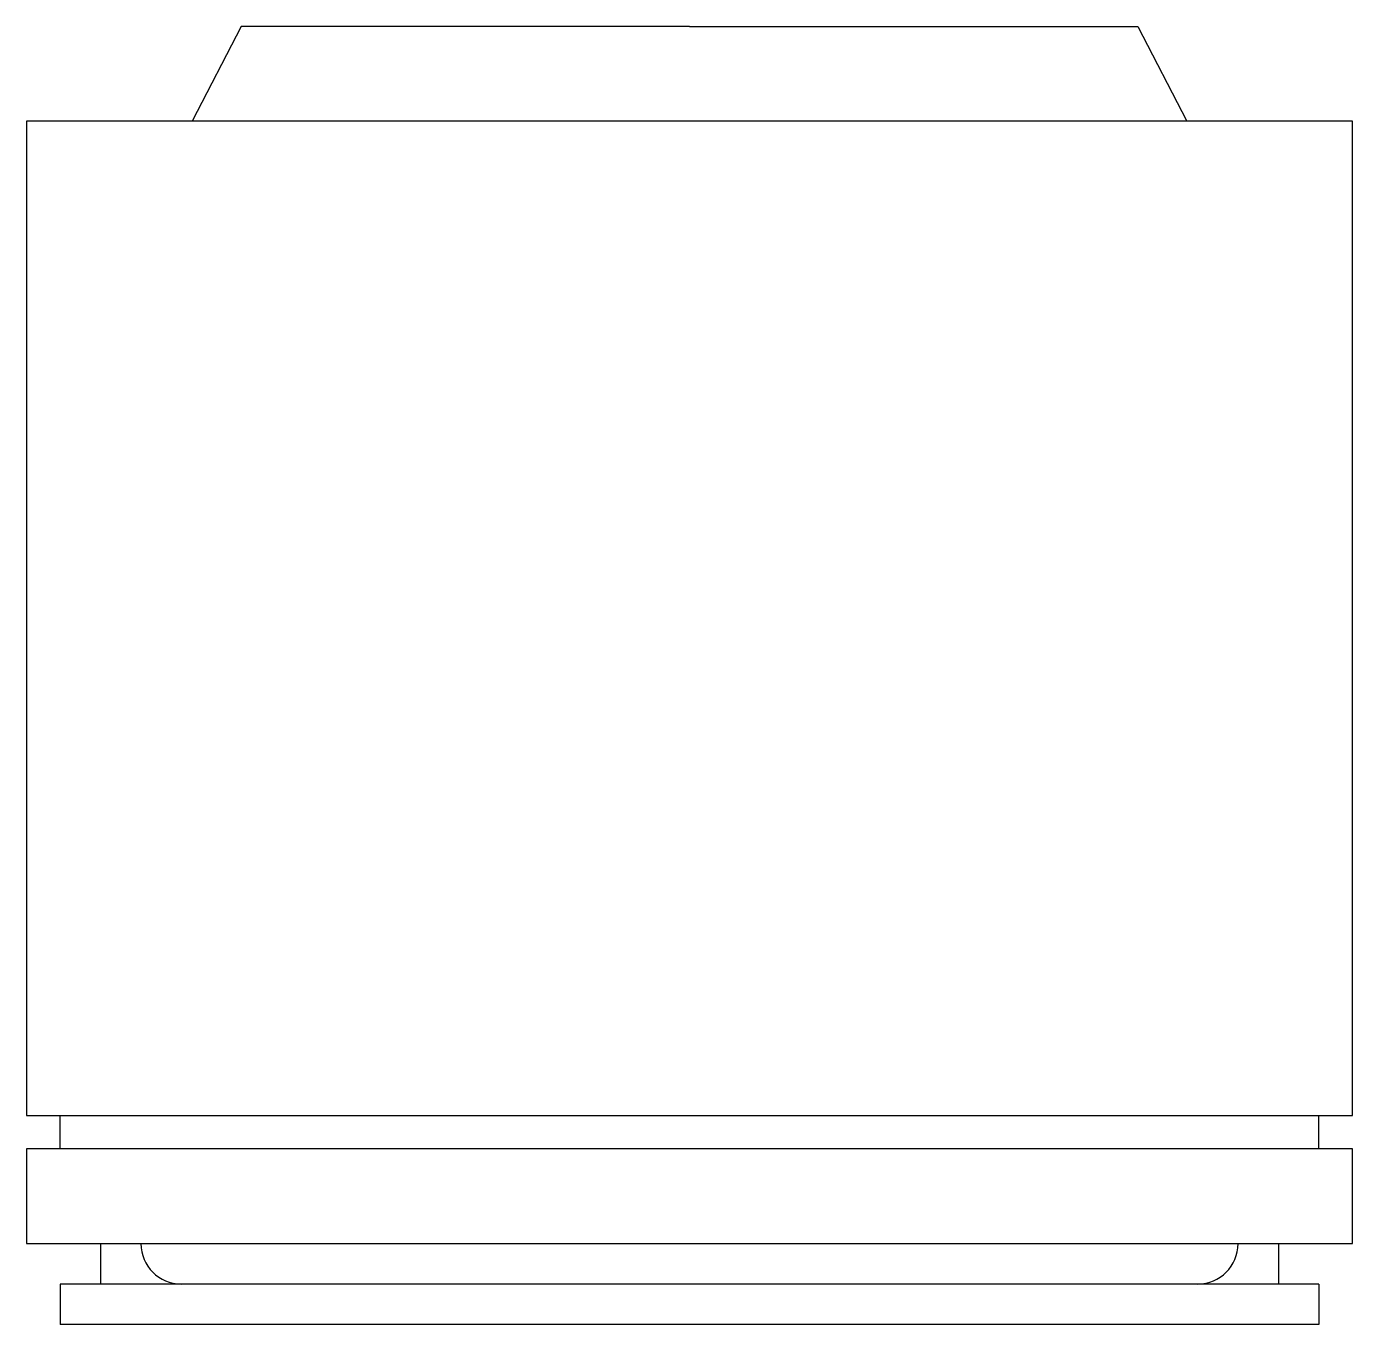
# Model space of a CAD drawing. Header units: inches. Extents: x 7.08 to 7.78, y 15.712 to 16.397.
import ezdxf

# ---------------------------------------------------------------- set-up
doc = ezdxf.new("R2010")
doc.units = ezdxf.units.IN
doc.header["$MEASUREMENT"] = 0

msp = doc.modelspace()

# ---------------------------------------------------------------- linework, layer by layer
for p, q in [((7.19294, 16.39724), (7.16711, 16.34724)), ((7.42961, 16.39724), (7.19294, 16.39724)), ((7.42961, 16.39724), (7.66628, 16.39724)), ((7.66628, 16.39724), (7.69211, 16.34724)), ((7.07961, 16.34724), (7.07961, 15.82224)), ((7.77961, 16.34724), (7.07961, 16.34724)), ((7.77961, 15.82224), (7.77961, 16.34724)), ((7.07961, 15.82224), (7.77961, 15.82224)), ((7.09731, 15.80455), (7.09731, 15.82224)), ((7.76192, 15.80455), (7.76192, 15.82224)), ((7.07961, 15.80455), (7.07961, 15.75455)), ((7.77961, 15.80455), (7.07961, 15.80455)), ((7.77961, 15.75455), (7.77961, 15.80455)), ((7.07961, 15.75455), (7.77961, 15.75455)), ((7.11865, 15.75455), (7.11865, 15.7332)), ((7.74057, 15.75455), (7.74057, 15.7332)), ((7.76192, 15.7332), (7.09731, 15.7332)), ((7.09731, 15.7332), (7.09731, 15.71185)), ((7.76192, 15.7332), (7.76192, 15.71185)), ((7.76192, 15.71185), (7.09731, 15.71185))]:
    msp.add_line(p, q)
for centre, start, end in [((7.16135, 15.75455), 180, 270), ((7.69788, 15.75455), 270, 0)]:
    msp.add_arc(centre, 0.02135, start, end)

doc.saveas('drawing.dxf')
